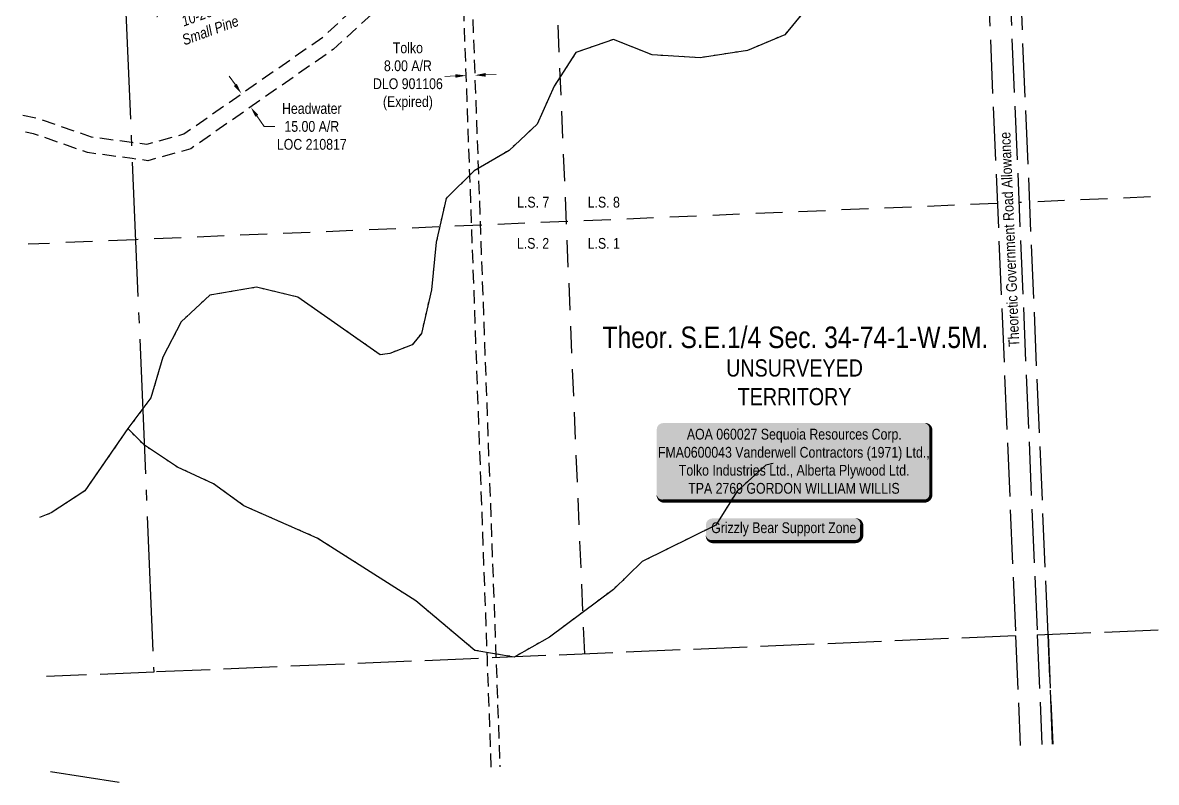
# Model space of a CAD drawing. Extents: x 684565 to 690010, y 6148326 to 6151917.
# Drawn here: x 685434 to 686489, y 6148326 to 6149032 of the extents above; entities that cross this region are included whole.
import ezdxf
from ezdxf.enums import TextEntityAlignment as Align

# ---------------------------------------------------------------- set-up
doc = ezdxf.new("R2010")
doc.units = 0
doc.header["$LTSCALE"] = 5
doc.header["$PDSIZE"] = 0.5
for name, pattern in [('foc-ACCESSROAD', [3.75, 2.5, -1.25]), ('foc-LSD', [8, 5, -3]), ('foc-QUARTERLINE', [33, 25, -3, 2, -3]), ('foc-UNSURVEYED', [12.5, 10, -2.5]), ('foc-WHEELTRACKS', [2, 0.4, -1.6])]:
    doc.linetypes.add(name, pattern=pattern)
doc.layers.get('Defpoints').update_dxf_attribs({"color": 9})
for name, color, linetype in [('AS-SURFACE IMPACT', 7, 'Continuous'), ('AS-WILDLIFE-BLOCK', 131, 'Continuous'), ('C-SYMBOL', 7, 'Continuous'), ('F-AR', 190, 'foc-ACCESSROAD'), ('F-RW', 190, 'Continuous'), ('L-ROAD-T', 7, 'Continuous'), ('L-SECQ', 8, 'foc-QUARTERLINE'), ('L-SECTION-LSD', 7, 'foc-LSD'), ('L-UNS-T', 3, 'Continuous'), ('L-USEC', 7, 'foc-UNSURVEYED'), ('T-BUSH-T', 110, 'Continuous'), ('T-WATER-P3', 160, 'foc-WHEELTRACKS')]:
    doc.layers.add(name, color=color, linetype=linetype)
doc.layers.add('F-AR-T', color=190, linetype='Continuous', lineweight=9)
doc.styles.add('100L', font='', dxfattribs={"height": 11})
doc.styles.add('175L', font='', dxfattribs={"height": 20})
doc.styles.add('80', font='', dxfattribs={"height": 10})
doc.styles.add('80CG', font='', dxfattribs={"height": 10})
doc.styles.add('80L', font='', dxfattribs={"height": 10})
doc.styles.add('foc-LtypeFont', font='', dxfattribs={"height": 7.35})
doc.styles.get('100L').set_extended_font_data('Arial Narrow')
doc.styles.get('175L').set_extended_font_data('Arial Narrow')
doc.styles.get('80').set_extended_font_data('Arial Narrow')
doc.styles.get('80CG').set_extended_font_data('Arial Narrow')
doc.styles.get('80L').set_extended_font_data('Arial Narrow')
doc.styles.get('foc-LtypeFont').set_extended_font_data('Arial Narrow')
doc.linetypes.add('foc-TOPO-flowdirection-NOLINE', pattern='A,0,[">",foc-LtypeFont,S=0.3,R=0,X=0,Y=-0.945],-20,[">",foc-LtypeFont,S=0.3,R=0,X=0,Y=-0.945],0', length=20)
doc.dimstyles.new('Compass 5 000', dxfattribs={"dimscale": 5, "dimtxt": 9, "dimasz": 2, "dimexe": 0.2, "dimexo": 0.0625, "dimgap": 0.5, "dimtad": 0, "dimtih": 1, "dimtoh": 1, "dimzin": 0, "dimdsep": 46, "dimtxsty": '80CG', "dimcen": 0.1, "dimse1": 1, "dimse2": 1, "dimclrd": 256, "dimclrt": 256, "dimaunit": 1, "dimadec": 4, "dimazin": 0, "dimtfac": 0.06, "dimtofl": 0, "dimtmove": 0, "dimatfit": 1, "dimfxl": 0.2, "dimtolj": 1, "dimtzin": 0, "dimlwd": -1, "dimarcsym": 0})

# ---------------------------------------------------------------- blocks, each defined once
blk = doc.blocks.new('*U37')
h = blk.add_hatch(color=255)
edge = h.paths.add_edge_path()
edge.add_line((-121.5, -37), (121.5, -37))
edge.add_arc((121.5, -31), 6, 270, 360)
edge.add_line((127.5, -31), (127.5, 29.5))
edge.add_arc((121.5, 29.5), 6, 0, 90)
edge.add_line((121.5, 35.5), (-121.5, 35.5))
edge.add_arc((-121.5, 29.5), 6, 90, 180)
edge.add_line((-127.5, 29.5), (-127.5, -31))
edge.add_arc((-121.5, -31), 6, 180, 270)
at = {"color": 44, "flags": 128}
blk.add_lwpolyline([(-121.5, -37, 3, 3, 0), (121.5, -37, 3, 3, 0.414214), (127.5, -31, 3, 3, 0), (127.5, 29.5, 3, 0, 0.414214), (121.5, 35.5, 0, 0, 0), (-121.5, 35.5, 0, 0, 0.414214), (-127.5, 29.5, 0, 0, 0), (-127.5, -31, 0, 3, 0.414214)], format="xyseb", close=True, dxfattribs=at)
at = {"color": 44, "style": '80'}
blk.add_attdef('ENTER_TEXT_001', (-36, -5), '', height=10, dxfattribs=at)
blk = doc.blocks.new('*D43')
at = {"layer": 'Defpoints', "color": 0, "transparency": 16777216}
for p in [(685846.4, 6148989.4), (685854.4, 6148989.7), (685846.7, 6148982.9)]:
    blk.add_point(p, dxfattribs=at)
at = {"layer": 'F-AR-T', "transparency": 16777216}
for p, q in [((685864.7, 6148983.6), (685874.6, 6148983.9)), ((685836.7, 6148982.6), (685826.7, 6148982.2))]:
    blk.add_line(p, q, dxfattribs=at)
for points in [[(685836.6, 6148984.2), (685836.7, 6148980.9), (685846.7, 6148982.9)], [(685864.6, 6148985.3), (685864.7, 6148981.9), (685854.7, 6148983.2)]]:
    blk.add_solid(points, dxfattribs=at)
at = {"layer": 'F-AR-T', "transparency": 16777216, "insert": (685792.4, 6148982.2), "char_height": 10, "attachment_point": 5, "style": '80CG'}
blk.add_mtext('\\A1;Tolko\\P8.00 A/R\\PDLO 901106\\P(Expired)', dxfattribs=at)
blk = doc.blocks.new('*D44')
at = {"layer": 'Defpoints', "color": 0, "transparency": 16777216}
for p in [(685653.6, 6148977.2), (685662.2, 6148964.9), (685646.1, 6148953.7)]:
    blk.add_point(p, dxfattribs=at)
at = {"layer": 'F-AR-T', "transparency": 16777216}
for p, q in [((685631.9, 6148974.2), (685626.1, 6148982.4)), ((685651.8, 6148945.5), (685658.7, 6148935.6)), ((685658.7, 6148935.6), (685668.7, 6148935.6))]:
    blk.add_line(p, q, dxfattribs=at)
for points in [[(685633.2, 6148975.2), (685630.5, 6148973.3), (685637.6, 6148966)], [(685653.2, 6148946.5), (685650.5, 6148944.6), (685646.1, 6148953.7)]]:
    blk.add_solid(points, dxfattribs=at)
at = {"layer": 'F-AR-T', "transparency": 16777216, "insert": (685703, 6148935.6), "char_height": 10, "attachment_point": 5, "style": '80CG'}
blk.add_mtext('\\A1;Headwater\\P15.00 A/R\\PLOC 210817', dxfattribs=at)
blk = doc.blocks.new('*U75')
h = blk.add_hatch(color=255)
edge = h.paths.add_edge_path()
edge.add_line((-66.5, -11.5), (66.5, -11.5))
edge.add_arc((66.5, -5.5), 6, 270, 360)
edge.add_line((72.5, -5.5), (72.5, 4))
edge.add_arc((66.5, 4), 6, 0, 90)
edge.add_line((66.5, 10), (-66.5, 10))
edge.add_arc((-66.5, 4), 6, 90, 180)
edge.add_line((-72.5, 4), (-72.5, -5.5))
edge.add_arc((-66.5, -5.5), 6, 180, 270)
at = {"color": 131, "flags": 128}
blk.add_lwpolyline([(-66.5, -11.5, 3, 3, 0), (66.5, -11.5, 3, 3, 0.414214), (72.5, -5.5, 3, 3, 0), (72.5, 4, 3, 0, 0.414214), (66.5, 10, 0, 0, 0), (-66.5, 10, 0, 0, 0.414214), (-72.5, 4, 0, 0, 0), (-72.5, -5.5, 0, 3, 0.414214)], format="xyseb", close=True, dxfattribs=at)
at = {"color": 131, "style": '80'}
blk.add_attdef('ENTER_TEXT_001', (-36, -5), '', height=10, dxfattribs=at)

msp = doc.modelspace()

# ---------------------------------------------------------------- linework, layer by layer
at = {"layer": 'F-AR', "flags": 128}
for points in [[(685870.005, 6148340.059), (685866.324, 6148441.407), (685840.524, 6149151.845), (685848.527, 6149152.1), (685874.324, 6148441.743), (685878.005, 6148340.386)], [(685434.007, 6148946.124), (685448.121, 6148943.342), (685497.833, 6148925.989), (685535.149, 6148920.983), (685549.496, 6148919.058), (685583.852, 6148928.61), (685713.535, 6149018.924), (685841.103, 6149135.927), (685841.818, 6149116.223), (685722.924, 6149007.199), (685590.324, 6148914.853), (685550.549, 6148903.796), (685535.79, 6148905.776), (685494.332, 6148911.337), (685444.182, 6148928.843), (685434.657, 6148930.721)]]:
    msp.add_lwpolyline(points, dxfattribs=at)
at = {"layer": 'F-RW', "flags": 128}
msp.add_lwpolyline([(685459.759, 6148336.089), (685523.9, 6148325.912)], dxfattribs=at)
at = {"layer": 'L-SECQ'}
msp.add_line((685522.008, 6149232.279), (685555.943, 6148428.371), dxfattribs=at)
at = {"layer": 'L-SECTION-LSD'}
for p, q in [((685956.869, 6148445.232), (685922.867, 6149249.138)), ((687162.642, 6148898.609), (686360.86, 6148864.897)), ((685538.976, 6148830.325), (685439.073, 6148826.124))]:
    msp.add_line(p, q, dxfattribs=at)
at = {"layer": 'L-USEC'}
for p, q in [((686323.726, 6149265.997), (686357.794, 6148462.094)), ((686343.826, 6149266.849), (686377.894, 6148462.946)), ((686387.94, 6148463.361), (686353.872, 6149267.266)), ((686377.894, 6148462.946), (687179.74, 6148496.657)), ((686357.794, 6148462.094), (685555.943, 6148428.371)), ((686357.793, 6148462.093), (686362.108, 6148360.257)), ((686377.893, 6148462.945), (686382.209, 6148361.078)), ((686392.256, 6148361.489), (686387.94, 6148463.361)), ((686387.943, 6148463.371), (686392.26, 6148361.489)), ((685555.943, 6148428.371), (685456.041, 6148424.17))]:
    msp.add_line(p, q, dxfattribs=at)
at = {"layer": 'T-WATER-P3', "linetype": 'foc-TOPO-flowdirection-NOLINE', "flags": 128}
for points in [[(686175.333, 6149134.484), (686175.818, 6149088.738), (686165.811, 6149048.302), (686143.158, 6149020.909), (686108.222, 6149006.215), (686064.294, 6148999.498), (686019.582, 6149002.212), (685983.655, 6149016.457), (685948.74, 6149004.339), (685928.447, 6148972.967), (685912.615, 6148937.873), (685886.497, 6148913.282), (685854.114, 6148894.375), (685827.922, 6148868.701), (685818.825, 6148828.12), (685814.239, 6148783.88), (685804.962, 6148743.171), (685796.465, 6148732.597), (685775.512, 6148724.654), (685766.633, 6148723.318), (685689.974, 6148776.951), (685651.606, 6148786.075), (685608.117, 6148778.835), (685581.414, 6148753.921), (685564.472, 6148721.241), (685553.355, 6148683.335), (685531.945, 6148654.732), (685491.721, 6148596.731), (685460.53, 6148576.375), (685449.797, 6148572.066)], [(686132.303, 6148622.415), (686125.483, 6148620.657), (686098.689, 6148596.638), (686078.884, 6148565.044), (686010.262, 6148531.035), (685983.656, 6148505.227), (685923.991, 6148460.906), (685891.42, 6148442.352), (685854.595, 6148448.601), (685799.784, 6148494.572), (685708.036, 6148553.012), (685639.71, 6148583.018), (685611.56, 6148603.429), (685578.04, 6148618.904), (685547.261, 6148639.276), (685531.945, 6148654.732)]]:
    msp.add_lwpolyline(points, dxfattribs=at)
at = {"layer": 'T-WATER-P3', "flags": 128}
for points in [[(686175.333, 6149134.484), (686175.818, 6149088.738), (686165.811, 6149048.302), (686143.158, 6149020.909), (686108.222, 6149006.215), (686064.294, 6148999.498), (686019.582, 6149002.212), (685983.655, 6149016.457), (685948.74, 6149004.339), (685928.447, 6148972.967), (685912.615, 6148937.873), (685886.497, 6148913.282), (685854.114, 6148894.375), (685827.922, 6148868.701), (685818.825, 6148828.12), (685814.239, 6148783.88), (685804.962, 6148743.171), (685796.465, 6148732.597), (685775.512, 6148724.654), (685766.633, 6148723.318), (685689.974, 6148776.951), (685651.606, 6148786.075), (685608.117, 6148778.835), (685581.414, 6148753.921), (685564.472, 6148721.241), (685553.355, 6148683.335), (685531.945, 6148654.732), (685491.721, 6148596.731), (685460.53, 6148576.375), (685449.797, 6148572.066)], [(686132.303, 6148622.415), (686125.483, 6148620.657), (686098.689, 6148596.638), (686078.884, 6148565.044), (686010.262, 6148531.035), (685983.656, 6148505.227), (685923.991, 6148460.906), (685891.42, 6148442.352), (685854.595, 6148448.601), (685799.784, 6148494.572), (685708.036, 6148553.012), (685639.71, 6148583.018), (685611.56, 6148603.429), (685578.04, 6148618.904), (685547.261, 6148639.276), (685531.945, 6148654.732)]]:
    msp.add_lwpolyline(points, dxfattribs=at)

# ---------------------------------------------------------------- block references
at = {"layer": 'AS-SURFACE IMPACT'}
ref = msp.add_blockref('*U37', (686151.424, 6148624.384), dxfattribs=at)
ref.add_attrib('ENTER_TEXT_001', 'AOA 060027 Sequoia Resources Corp.', (686051.932, 6148644.558), dxfattribs={"layer": '0', "color": 44, "height": 10, "style": '80'})
ref.add_attrib('ENTER_TEXT_002', 'FMA0600043 Vanderwell Contractors (1971) Ltd.,', (686025.042, 6148627.714), dxfattribs={"layer": '0', "color": 44, "height": 10, "style": '80'})
ref.add_attrib('ENTER_TEXT_003', 'Tolko Industries Ltd., Alberta Plywood Ltd.', (686044.462, 6148611.047), dxfattribs={"layer": '0', "color": 44, "height": 10, "style": '80'})
ref.add_attrib('ENTER_TEXT_004', 'TPA 2769 GORDON WILLIAM WILLIS', (686053.214, 6148594.203), dxfattribs={"layer": '0', "color": 44, "height": 10, "style": '80'})
at = {"layer": 'AS-WILDLIFE-BLOCK', "color": 3}
ref = msp.add_blockref('*U75', (686142.134, 6148561.215), dxfattribs=dict(at, xscale=0.99991162, yscale=0.99991162, zscale=0.99991162))
ref.add_attrib('ENTER_TEXT_001', 'Grizzly Bear Support Zone', (686074.575, 6148557.597), dxfattribs={"layer": '0', "color": 131, "height": 9.99912, "style": '80'})

# ---------------------------------------------------------------- texts
at = {"layer": 'C-SYMBOL', "color": 3, "style": '175L'}
msp.add_text('Theor. S.E.1/4 Sec. 34-74-1-W.5M.', height=19.99823, dxfattribs=at).set_placement((686152.93, 6148723.628), align=Align.BOTTOM_CENTER)
at = {"layer": 'L-UNS-T', "color": 3, "insert": (686152.125, 6148697.663), "char_height": 15.99859, "attachment_point": 5, "style": '80L'}
msp.add_mtext_dynamic_manual_height_columns('UNSURVEYED TERRITORY', width=126.40258, gutter_width=47.496, heights=[0], dxfattribs=at)
at = {"layer": 'T-BUSH-T', "insert": (685549.028, 6149061.872), "char_height": 10, "attachment_point": 1, "rotation": 20, "style": '80L'}
msp.add_mtext_dynamic_manual_height_columns('\\pi20.91971;{\\fArial Narrow|b0|i1|c0|p34;20-30cm \\P\\pi0.32626;Poplar & Spruce,\\P\\pi21.43131;10-20cm\\P\\pi15.94359;Small Pine}', width=85.54338, gutter_width=47.496, heights=[0], dxfattribs=at)

# ---------------------------------------------------------------- dimensions: what is measured, and where the dimension line sits
at = {"layer": 'F-AR-T'}
dim = msp.add_aligned_dim(p1=(685854.425, 6148989.694), p2=(685846.424, 6148989.403), distance=6.476, text='Tolko\\P8.00 A/R\\PDLO 901106\\P(Expired)', dimstyle='Compass 5 000', dxfattribs=at)
dim.commit()
dim.dimension.update_dxf_attribs({"geometry": '*D43', "text_midpoint": (685792.391, 6148982.206)})
dim = msp.add_linear_dim(base=(685646.13, 6148953.718), p1=(685653.586, 6148977.174), p2=(685662.151, 6148964.876), angle=304.854233, text='Headwater\\P15.00 A/R\\PLOC 210817', dimstyle='Compass 5 000', dxfattribs=at)
dim.commit()
dim.dimension.update_dxf_attribs({"geometry": '*D44', "text_midpoint": (685703.033, 6148935.623), "dimtype": 161})

# ---------------------------------------------------------------- next in the draw order: texts
at = {"layer": 'L-ROAD-T', "insert": (686347.105, 6148830.428), "char_height": 9.99912, "width": 199.52984, "attachment_point": 2, "rotation": 92.445043, "style": '80L', "bg_fill": 3, "box_fill_scale": 1.15, "bg_fill_color": 256, "bg_fill_true_color": 13158600, "bg_fill_transparency": 0}
msp.add_mtext('Theoretic Government Road Allowance', dxfattribs=at)

# ---------------------------------------------------------------- next in the draw order: linework, layer by layer
at = {"layer": 'L-SECTION-LSD'}
msp.add_line((686340.76, 6148864.046), (685538.976, 6148830.325), dxfattribs=at)

# ---------------------------------------------------------------- next in the draw order: texts
at = {"layer": 'L-SECTION-LSD', "attachment_point": 1, "style": '100L', "bg_fill": 3, "box_fill_scale": 1.5, "bg_fill_color": 256, "bg_fill_transparency": 0}
for s, width, insert, char_height in [('\\pi2.30591;L.S. 7', 30.87774, (685891.708, 6148870.22), 9.99912), ('L.S. 8', 30.39846, (685959.661, 6148870.22), 9.9991), ('\\pi2.14027;L.S. 2', 30.65071, (685891.708, 6148831.939), 9.99912), ('L.S. 1', 29.98854, (685959.661, 6148831.939), 9.9991)]:
    msp.add_mtext_dynamic_manual_height_columns(s, width=width, gutter_width=54.995, heights=[0], dxfattribs=dict(at, insert=insert, char_height=char_height))

doc.saveas('drawing.dxf')
